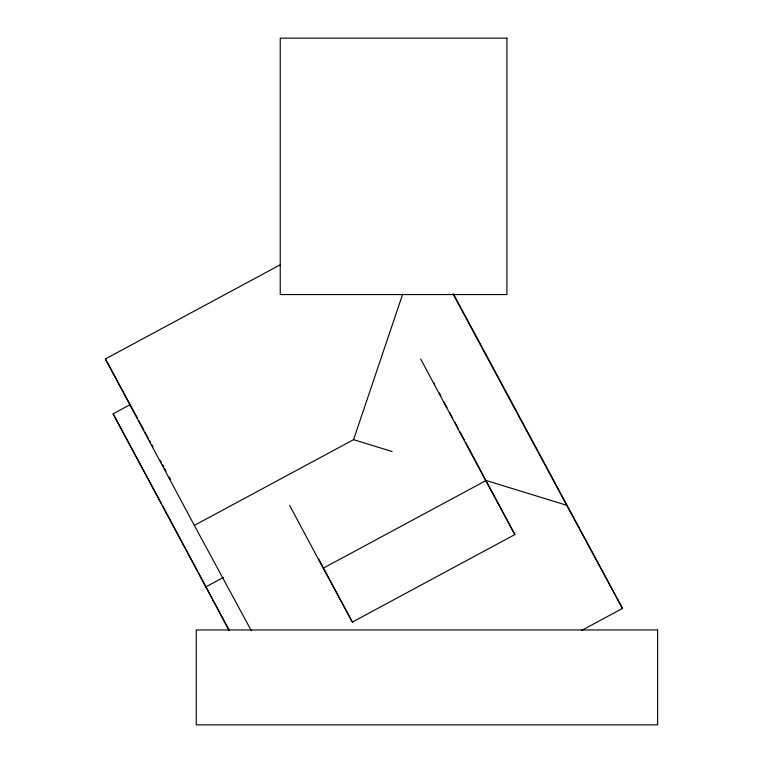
<?xml version="1.0" encoding="UTF-8"?>
<svg xmlns="http://www.w3.org/2000/svg" width="763" height="763" viewBox="0 0 763 763"><rect width="100%" height="100%" fill="white"/><g stroke="black" fill="none" stroke-linecap="round" stroke-linejoin="round"><path stroke-width="1.14" d="M251.342 630.743L194.346 525.402L353.574 439.66L402.702 294.079M194.346 525.402L105.389 358.953L280.507 264.656M229.186 630.496L113.105 413.832L129.882 404.8M205.648 586.995L223.473 577.391M465.516 442.216L514.863 534.567L352.353 622.074L323.207 568.216L485.726 480.7L420.661 358.972M581.673 630.391L622.494 608.407L453.47 293.993M353.574 439.66L392.163 451.543M485.22 480.204L566.699 505.297L622.494 608.407M485.726 480.7L514.863 534.567M105.389 358.953L137.674 418.61M138.799 420.709L143.902 430.122M145.027 432.22L148.432 438.496M149.558 440.585L150.692 442.683M151.827 444.772L152.962 446.87M160.325 460.471L161.451 462.569M162.586 464.657L163.721 466.756M164.856 468.844L165.981 470.943M169.386 477.218L170.511 479.317M113.105 413.832L161.317 503.38M453.022 293.965L566.699 505.297M433.546 382.397L434.662 384.495M439.154 392.888L440.833 396.035M444.2 402.33L447.004 407.585M449.808 412.831L452.612 418.076M454.853 422.273L458.22 428.568M459.898 431.715L464.39 440.117M318.696 559.107L352.353 622.074M289.549 505.249L323.207 568.216M162.433 505.478L197.207 570.543M198.332 572.641L229.177 630.362M506.909 38.15L280.24 38.15L280.24 294.556L506.909 294.556L506.909 38.15M657.611 629.952L196.263 629.952L196.263 724.85L657.611 724.85L657.611 629.952"/></g></svg>
